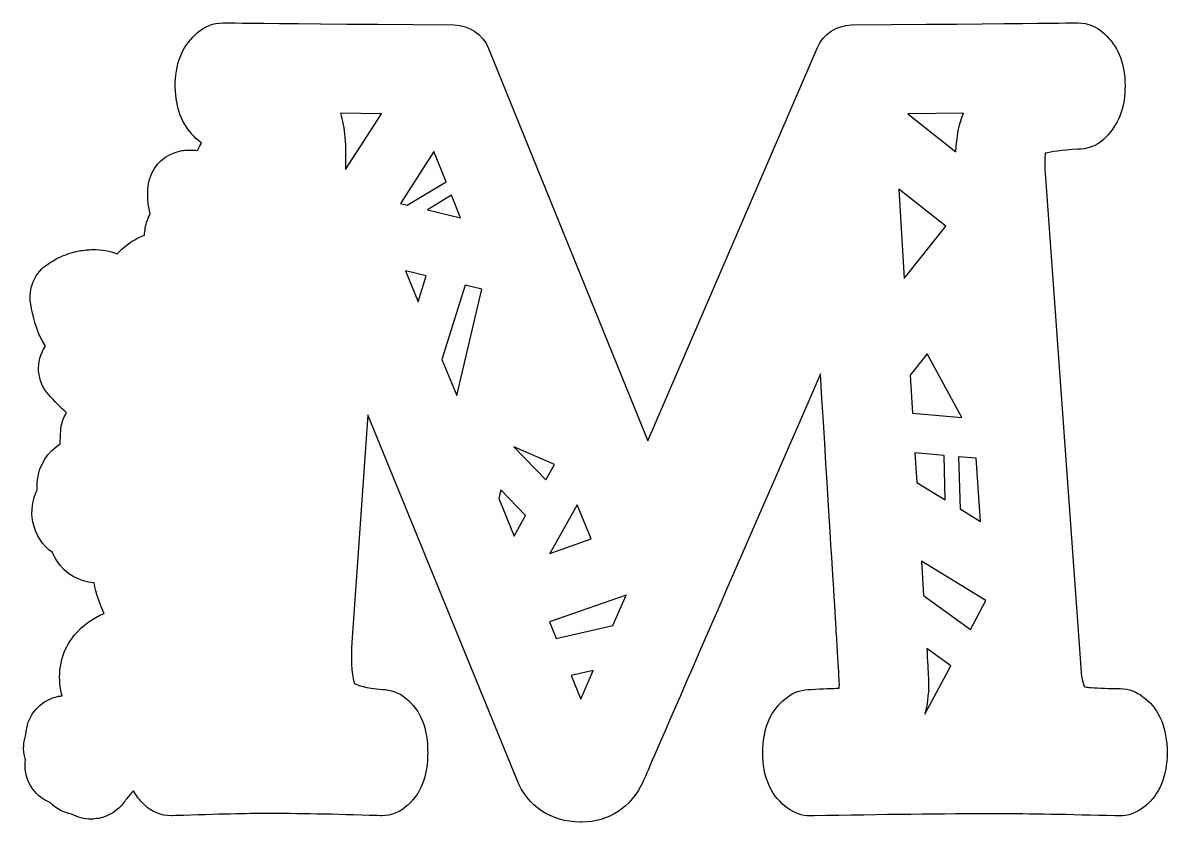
# Model space of a CAD drawing. Header units: millimetres. Extents: x -471 to 1551, y -2688 to 316.
# Drawn here: x -466.8 to -291.8, y -1174.4 to -1052.1 of the extents above; entities that cross this region are included whole.
import ezdxf

# ---------------------------------------------------------------- set-up
doc = ezdxf.new("R2010")
doc.units = ezdxf.units.MM
doc.header["$MEASUREMENT"] = 0
doc.layers.add('Layer 1', color=7, linetype='Continuous')

msp = doc.modelspace()

# ---------------------------------------------------------------- linework, layer by layer
at = {"layer": 'Layer 1', "color": 250}
for points, knots in [([(-295.1533, -1155.4214), (-295.1533, -1155.4214), (-295.4553, -1155.1891), (-295.4553, -1155.1891), (-295.4553, -1155.1891), (-296.4307, -1154.3996), (-297.6614, -1153.9583), (-298.9154, -1153.9351), (-298.9154, -1153.9351), (-298.9154, -1153.9351), (-299.2869, -1153.9351), (-299.2869, -1153.9351), (-299.2869, -1153.9351), (-301.3073, -1153.8887), (-302.8168, -1153.819), (-303.7456, -1153.7493), (-303.7456, -1153.7493), (-303.9546, -1153.726), (-304.2101, -1153.6796), (-304.4655, -1153.5867), (-304.4655, -1153.5867), (-304.6977, -1152.8436), (-304.8603, -1152.1237), (-304.9067, -1151.4038), (-304.9067, -1151.4038), (-304.9067, -1151.4038), (-310.3872, -1075.7687), (-310.3872, -1075.7687), (-310.3872, -1075.7687), (-310.5266, -1073.9573), (-310.4801, -1072.7498), (-310.4105, -1072.0067), (-310.4105, -1072.0067), (-309.528, -1071.7977), (-307.9722, -1071.5422), (-305.4177, -1071.4029), (-305.4177, -1071.4029), (-305.4177, -1071.4029), (-304.9765, -1071.3796), (-304.9765, -1071.3796), (-304.9765, -1071.3796), (-303.467, -1071.2868), (-302.0737, -1070.6365), (-301.0751, -1069.4987), (-301.0751, -1069.4987), (-301.0751, -1069.4987), (-300.7732, -1069.1736), (-300.7732, -1069.1736), (-300.7732, -1069.1736), (-299.0315, -1067.2461), (-298.1955, -1064.8077), (-298.1955, -1061.696), (-298.1955, -1061.696), (-298.1955, -1058.4681), (-299.1244, -1055.96), (-301.0055, -1054.0791), (-301.0055, -1054.0791), (-301.0055, -1054.0791), (-301.3306, -1053.754), (-301.3306, -1053.754), (-301.3306, -1053.754), (-302.3988, -1052.6857), (-303.885, -1052.0587), (-305.3945, -1052.0587), (-305.3945, -1052.0587), (-305.4177, -1052.0587), (-305.4177, -1052.0587), (-340.0421, -1052.3838), (-340.0421, -1052.3838), (-342.3179, -1052.4071), (-344.3615, -1053.7539), (-345.244, -1055.8439), (-345.244, -1055.8439), (-345.244, -1055.8439), (-371.2065, -1116.0131), (-371.2065, -1116.0131), (-371.2065, -1116.0131), (-371.2065, -1116.0131), (-395.5434, -1055.9602), (-395.5434, -1055.9602), (-395.5434, -1055.9602), (-396.4259, -1053.8006), (-398.4927, -1052.4072), (-400.8149, -1052.384), (-400.8149, -1052.384), (-436.1593, -1052.0589), (-436.1593, -1052.0589), (-436.1824, -1052.0589), (-436.1824, -1052.0589), (-437.6222, -1052.0589), (-438.9924, -1052.593), (-440.0373, -1053.5451), (-440.0373, -1053.5451), (-440.0373, -1053.5451), (-440.3624, -1053.847), (-440.3624, -1053.847), (-440.3624, -1053.847), (-442.4757, -1055.7744), (-443.5207, -1058.4682), (-443.451, -1061.8819), (-443.451, -1061.8819), (-443.3814, -1065.1098), (-442.4525, -1067.5714), (-440.5947, -1069.4292), (-440.5947, -1069.4292), (-440.5947, -1069.4292), (-440.2928, -1069.7312), (-440.2928, -1069.7312), (-440.2928, -1069.7312), (-440.0373, -1069.9866), (-439.7354, -1070.2421), (-439.4335, -1070.451), (-439.4335, -1070.451), (-439.6425, -1070.7994), (-439.8515, -1071.1942), (-440.0605, -1071.589), (-440.0605, -1071.589), (-440.432, -1071.5425), (-440.8037, -1071.5425), (-441.1984, -1071.5425), (-441.1984, -1071.5425), (-441.3378, -1071.5425), (-441.4539, -1071.5425), (-441.6397, -1071.5425), (-441.6397, -1071.5425), (-441.6397, -1071.5425), (-441.7325, -1071.5425), (-441.7325, -1071.5425), (-441.7325, -1071.5425), (-442.0576, -1071.5425), (-442.406, -1071.589), (-442.6846, -1071.6587), (-442.6846, -1071.6587), (-444.8907, -1072.0767), (-446.6789, -1073.7022), (-447.3523, -1075.8619), (-447.3523, -1075.8619), (-447.7471, -1077.1392), (-447.84, -1079.2524), (-447.2826, -1081.296), (-447.2826, -1081.296), (-447.6774, -1081.9695), (-447.9328, -1082.6893), (-448.0489, -1083.4557), (-448.0489, -1083.4557), (-448.0954, -1083.8272), (-448.1418, -1084.1755), (-448.1883, -1084.5471), (-448.1883, -1084.5471), (-449.5352, -1085.0347), (-450.7892, -1085.8475), (-452.02, -1087.0783), (-452.02, -1087.0783), (-452.1128, -1087.1712), (-452.1825, -1087.2641), (-452.2754, -1087.357), (-452.2754, -1087.357), (-452.2986, -1087.3803), (-452.2986, -1087.3803), (-452.3218, -1087.4034), (-452.3218, -1087.4034), (-453.4829, -1086.9622), (-454.737, -1086.7532), (-456.0374, -1086.7532), (-456.0374, -1086.7532), (-456.7341, -1086.7532), (-457.454, -1086.8229), (-458.1738, -1086.9622), (-458.1738, -1086.9622), (-459.0795, -1087.148), (-459.9852, -1087.4267), (-460.8908, -1087.8215), (-460.8908, -1087.8215), (-460.8908, -1087.8215), (-460.9605, -1087.8447), (-460.9605, -1087.8447), (-460.9605, -1087.8447), (-461.6804, -1088.1698), (-462.1216, -1088.4485), (-462.5397, -1088.704), (-462.5397, -1088.704), (-462.6094, -1088.7504), (-462.7022, -1088.7969), (-462.7951, -1088.8665), (-462.7951, -1088.8665), (-464.9083, -1090.167), (-466.023, -1092.675), (-465.5585, -1095.1134), (-465.5585, -1095.1134), (-465.2566, -1096.7389), (-464.7922, -1099.2701), (-463.3291, -1101.5227), (-463.3291, -1101.5227), (-464.9083, -1103.8449), (-464.6761, -1106.98), (-462.7486, -1109.0467), (-462.7486, -1109.0467), (-462.7486, -1109.0467), (-462.586, -1109.2326), (-462.586, -1109.2326), (-462.586, -1109.2326), (-461.9125, -1109.9524), (-461.0765, -1110.8581), (-460.078, -1111.7173), (-460.078, -1111.7173), (-460.6121, -1112.5533), (-460.914, -1113.5054), (-460.9837, -1114.4807), (-460.9837, -1114.4807), (-461.0301, -1115.1774), (-461.0534, -1115.8508), (-461.0534, -1116.5011), (-461.0534, -1116.5011), (-462.9808, -1117.6854), (-464.2813, -1119.7058), (-464.5368, -1122.028), (-464.5368, -1122.028), (-464.6065, -1122.5389), (-464.6065, -1123.0266), (-464.56, -1123.5375), (-464.56, -1123.5375), (-465.3263, -1125.0469), (-465.5586, -1126.7654), (-465.2335, -1128.4374), (-465.2335, -1128.4374), (-464.862, -1130.3416), (-463.7937, -1132.0136), (-462.2378, -1133.1283), (-462.2378, -1133.1283), (-462.052, -1133.5928), (-461.8198, -1134.0107), (-461.5411, -1134.4288), (-461.5411, -1134.4288), (-460.2406, -1136.3795), (-458.1507, -1137.6102), (-455.8749, -1137.7728), (-455.8749, -1137.7728), (-455.573, -1139.3519), (-455.0621, -1140.9078), (-454.3422, -1142.4405), (-454.3422, -1142.4405), (-456.107, -1143.1372), (-457.6629, -1144.275), (-458.8473, -1145.7148), (-458.8473, -1145.7148), (-460.7283, -1147.9906), (-461.4714, -1150.8237), (-461.0302, -1153.889), (-461.0302, -1153.889), (-460.9838, -1154.2838), (-460.8677, -1154.6553), (-460.7515, -1155.0269), (-460.7515, -1155.0269), (-460.798, -1155.0269), (-461.0302, -1155.0734), (-461.0302, -1155.0734), (-461.0302, -1155.0734), (-461.1231, -1155.0966), (-461.2392, -1155.0966), (-461.3089, -1155.1198), (-461.3089, -1155.1198), (-463.7936, -1155.6074), (-465.6979, -1157.5117), (-466.1856, -1159.9965), (-466.1856, -1159.9965), (-466.2553, -1160.3216), (-466.2785, -1160.6467), (-466.3017, -1160.9719), (-466.3017, -1160.9719), (-466.6965, -1162.0866), (-466.7662, -1163.2941), (-466.4643, -1164.4553), (-466.4643, -1164.4553), (-466.441, -1164.5714), (-466.4178, -1164.6643), (-466.3714, -1164.7804), (-466.3714, -1164.7804), (-466.5572, -1166.1505), (-466.3017, -1167.5438), (-465.6051, -1168.7514), (-465.6051, -1168.7514), (-464.9084, -1169.959), (-463.8402, -1170.8879), (-462.563, -1171.3988), (-462.563, -1171.3988), (-461.6806, -1172.3045), (-460.5426, -1172.9083), (-459.3119, -1173.1405), (-459.3119, -1173.1405), (-458.4062, -1173.6282), (-457.3844, -1173.9068), (-456.3394, -1173.9068), (-456.3394, -1173.9068), (-455.9446, -1173.9068), (-455.5498, -1173.8604), (-455.155, -1173.7907), (-455.155, -1173.7907), (-453.6223, -1173.4888), (-452.2522, -1172.6296), (-451.3233, -1171.3524), (-451.3233, -1171.3524), (-451.3233, -1171.3524), (-451.2305, -1171.213), (-451.2305, -1171.213), (-451.2305, -1171.213), (-451.0911, -1171.0272), (-451.0911, -1171.004), (-450.9751, -1170.8879), (-450.9751, -1170.8879), (-450.9751, -1170.8879), (-450.9054, -1170.7951), (-450.9054, -1170.7951), (-450.9054, -1170.7951), (-450.5339, -1170.3074), (-450.1622, -1169.8894), (-449.8604, -1169.5875), (-449.8604, -1169.5875), (-449.4889, -1170.261), (-449.0244, -1170.8416), (-448.5135, -1171.3757), (-448.5135, -1171.3757), (-448.5135, -1171.3757), (-448.1651, -1171.724), (-448.1651, -1171.724), (-448.1651, -1171.724), (-447.0737, -1172.8154), (-445.6339, -1173.396), (-444.1012, -1173.396), (-444.1012, -1173.396), (-444.0316, -1173.396), (-443.9851, -1173.396), (-443.9154, -1173.396), (-443.9154, -1173.396), (-443.9154, -1173.396), (-443.4278, -1173.3728), (-443.4278, -1173.3728), (-443.4278, -1173.3728), (-436.8559, -1173.1638), (-432.2346, -1173.0477), (-429.6802, -1173.0477), (-429.6802, -1173.0477), (-424.85, -1173.0477), (-419.1141, -1173.1638), (-412.5886, -1173.3728), (-412.5886, -1173.3728), (-412.5886, -1173.3728), (-412.101, -1173.396), (-412.101, -1173.396), (-412.101, -1173.396), (-412.0313, -1173.396), (-411.9848, -1173.396), (-411.9152, -1173.396), (-411.9152, -1173.396), (-410.3824, -1173.396), (-408.9427, -1172.7922), (-407.8513, -1171.724), (-407.8513, -1171.724), (-407.8513, -1171.724), (-407.5029, -1171.3757), (-407.5029, -1171.3757), (-407.5029, -1171.3757), (-405.1342, -1169.0069), (-404.8555, -1165.8487), (-404.8555, -1163.7122), (-404.8555, -1163.7122), (-404.8555, -1161.5526), (-405.1342, -1158.4176), (-407.5029, -1156.0488), (-407.5029, -1156.0488), (-407.5029, -1156.0488), (-407.7816, -1155.7702), (-407.7816, -1155.7702), (-407.7816, -1155.7702), (-408.7337, -1154.818), (-410.0109, -1154.2143), (-411.3578, -1154.0982), (-411.3578, -1154.0982), (-411.3578, -1154.0982), (-411.7526, -1154.0749), (-411.7526, -1154.0749), (-411.7526, -1154.0749), (-414.4, -1153.8427), (-415.6075, -1153.4014), (-416.0487, -1153.1692), (-416.0487, -1153.1692), (-416.281, -1152.4725), (-416.7222, -1150.5451), (-416.4203, -1146.1793), (-416.4203, -1146.1793), (-416.4203, -1146.1793), (-414.0284, -1112.0424), (-414.0284, -1112.0424), (-414.0284, -1112.0424), (-414.0284, -1112.0424), (-391.1776, -1167.9385), (-391.1776, -1167.9385), (-391.1776, -1167.9385), (-389.5985, -1171.9327), (-385.9991, -1174.3246), (-381.5404, -1174.3711), (-381.5404, -1174.3711), (-381.4475, -1174.3711), (-381.3546, -1174.3711), (-381.2617, -1174.3711), (-381.2617, -1174.3711), (-377.1745, -1174.3711), (-373.6912, -1172.0721), (-371.9495, -1168.2404), (-371.9495, -1168.2404), (-371.9263, -1168.194), (-371.9263, -1168.194), (-344.7794, -1105.7724), (-344.7794, -1105.7724), (-342.2249, -1147.4333), (-342.2249, -1147.41), (-342.2249, -1147.4333), (-342.2249, -1147.4333), (-342.0624, -1149.9646), (-341.9463, -1151.7991), (-341.8998, -1153.0299), (-341.8998, -1153.0299), (-341.8766, -1153.3318), (-341.8998, -1153.6105), (-341.9231, -1153.8659), (-341.9231, -1153.8659), (-342.8752, -1153.9124), (-344.3614, -1153.9588), (-346.2657, -1154.0517), (-346.2657, -1154.0517), (-346.2657, -1154.0517), (-346.6605, -1154.075), (-346.6605, -1154.075), (-346.6605, -1154.075), (-347.9841, -1154.1447), (-349.2382, -1154.6556), (-350.2135, -1155.538), (-350.2135, -1155.538), (-350.2135, -1155.538), (-350.5154, -1155.7934), (-350.5154, -1155.7934), (-350.5154, -1155.7934), (-352.5822, -1157.6512), (-353.604, -1160.2521), (-353.604, -1163.7587), (-353.604, -1163.7587), (-353.604, -1167.3581), (-352.4661, -1170.0983), (-350.2135, -1171.9097), (-350.2135, -1171.9097), (-350.2135, -1171.9097), (-349.8884, -1172.1651), (-349.8884, -1172.1651), (-349.8884, -1172.1651), (-348.8666, -1172.9779), (-347.6127, -1173.4192), (-346.3122, -1173.4192), (-346.3122, -1173.4192), (-346.3122, -1173.4192), (-345.8013, -1173.4192), (-345.8013, -1173.4192), (-345.8013, -1173.4192), (-335.4441, -1173.2102), (-325.9926, -1173.0941), (-317.6791, -1173.0941), (-317.6791, -1173.0941), (-312.8721, -1173.0941), (-306.8111, -1173.2102), (-299.6354, -1173.4192), (-299.6354, -1173.4192), (-299.6354, -1173.4192), (-299.2406, -1173.4192), (-299.2406, -1173.4192), (-299.2406, -1173.4192), (-299.1709, -1173.4192), (-299.1012, -1173.4192), (-299.0548, -1173.4192), (-299.0548, -1173.4192), (-297.7543, -1173.4192), (-296.4771, -1172.978), (-295.4554, -1172.1651), (-295.4554, -1172.1651), (-295.4554, -1172.1651), (-295.1303, -1171.9097), (-295.1303, -1171.9097), (-295.1303, -1171.9097), (-292.9009, -1170.1216), (-291.763, -1167.3582), (-291.763, -1163.7355), (-291.763, -1163.7355), (-291.7862, -1159.973), (-292.924, -1157.2095), (-295.1533, -1155.4214)], [0, 0, 0, 0, 0.00806452, 0.00806452, 0.00806452, 0.00806452, 0.01612903, 0.01612903, 0.01612903, 0.01612903, 0.02419355, 0.02419355, 0.02419355, 0.02419355, 0.03225806, 0.03225806, 0.03225806, 0.03225806, 0.04032258, 0.04032258, 0.04032258, 0.04032258, 0.0483871, 0.0483871, 0.0483871, 0.0483871, 0.05645161, 0.05645161, 0.05645161, 0.05645161, 0.06451613, 0.06451613, 0.06451613, 0.06451613, 0.07258065, 0.07258065, 0.07258065, 0.07258065, 0.08064516, 0.08064516, 0.08064516, 0.08064516, 0.08870968, 0.08870968, 0.08870968, 0.08870968, 0.09677419, 0.09677419, 0.09677419, 0.09677419, 0.10483871, 0.10483871, 0.10483871, 0.10483871, 0.11290323, 0.11290323, 0.11290323, 0.11290323, 0.12096774, 0.12096774, 0.12096774, 0.12096774, 0.12903226, 0.12903226, 0.12903226, 0.12903226, 0.13709677, 0.13709677, 0.13709677, 0.13709677, 0.14516129, 0.14516129, 0.14516129, 0.14516129, 0.15322581, 0.15322581, 0.15322581, 0.15322581, 0.16129032, 0.16129032, 0.16129032, 0.16129032, 0.16935484, 0.16935484, 0.16935484, 0.16935484, 0.17741935, 0.17741935, 0.17741935, 0.17741935, 0.18548387, 0.18548387, 0.18548387, 0.18548387, 0.19354839, 0.19354839, 0.19354839, 0.19354839, 0.2016129, 0.2016129, 0.2016129, 0.2016129, 0.20967742, 0.20967742, 0.20967742, 0.20967742, 0.21774194, 0.21774194, 0.21774194, 0.21774194, 0.22580645, 0.22580645, 0.22580645, 0.22580645, 0.23387097, 0.23387097, 0.23387097, 0.23387097, 0.24193548, 0.24193548, 0.24193548, 0.24193548, 0.25, 0.25, 0.25, 0.25, 0.25806452, 0.25806452, 0.25806452, 0.25806452, 0.26612903, 0.26612903, 0.26612903, 0.26612903, 0.27419355, 0.27419355, 0.27419355, 0.27419355, 0.28225806, 0.28225806, 0.28225806, 0.28225806, 0.29032258, 0.29032258, 0.29032258, 0.29032258, 0.2983871, 0.2983871, 0.2983871, 0.2983871, 0.30645161, 0.30645161, 0.30645161, 0.30645161, 0.31451613, 0.31451613, 0.31451613, 0.31451613, 0.32258065, 0.32258065, 0.32258065, 0.32258065, 0.33064516, 0.33064516, 0.33064516, 0.33064516, 0.33870968, 0.33870968, 0.33870968, 0.33870968, 0.34677419, 0.34677419, 0.34677419, 0.34677419, 0.35483871, 0.35483871, 0.35483871, 0.35483871, 0.36290323, 0.36290323, 0.36290323, 0.36290323, 0.37096774, 0.37096774, 0.37096774, 0.37096774, 0.37903226, 0.37903226, 0.37903226, 0.37903226, 0.38709677, 0.38709677, 0.38709677, 0.38709677, 0.39516129, 0.39516129, 0.39516129, 0.39516129, 0.40322581, 0.40322581, 0.40322581, 0.40322581, 0.41129032, 0.41129032, 0.41129032, 0.41129032, 0.41935484, 0.41935484, 0.41935484, 0.41935484, 0.42741935, 0.42741935, 0.42741935, 0.42741935, 0.43548387, 0.43548387, 0.43548387, 0.43548387, 0.44354839, 0.44354839, 0.44354839, 0.44354839, 0.4516129, 0.4516129, 0.4516129, 0.4516129, 0.45967742, 0.45967742, 0.45967742, 0.45967742, 0.46774194, 0.46774194, 0.46774194, 0.46774194, 0.47580645, 0.47580645, 0.47580645, 0.47580645, 0.48387097, 0.48387097, 0.48387097, 0.48387097, 0.49193548, 0.49193548, 0.49193548, 0.49193548, 0.5, 0.5, 0.5, 0.5, 0.50806452, 0.50806452, 0.50806452, 0.50806452, 0.51612903, 0.51612903, 0.51612903, 0.51612903, 0.52419355, 0.52419355, 0.52419355, 0.52419355, 0.53225806, 0.53225806, 0.53225806, 0.53225806, 0.54032258, 0.54032258, 0.54032258, 0.54032258, 0.5483871, 0.5483871, 0.5483871, 0.5483871, 0.55645161, 0.55645161, 0.55645161, 0.55645161, 0.56451613, 0.56451613, 0.56451613, 0.56451613, 0.57258065, 0.57258065, 0.57258065, 0.57258065, 0.58064516, 0.58064516, 0.58064516, 0.58064516, 0.58870968, 0.58870968, 0.58870968, 0.58870968, 0.59677419, 0.59677419, 0.59677419, 0.59677419, 0.60483871, 0.60483871, 0.60483871, 0.60483871, 0.61290323, 0.61290323, 0.61290323, 0.61290323, 0.62096774, 0.62096774, 0.62096774, 0.62096774, 0.62903226, 0.62903226, 0.62903226, 0.62903226, 0.63709677, 0.63709677, 0.63709677, 0.63709677, 0.64516129, 0.64516129, 0.64516129, 0.64516129, 0.65322581, 0.65322581, 0.65322581, 0.65322581, 0.66129032, 0.66129032, 0.66129032, 0.66129032, 0.66935484, 0.66935484, 0.66935484, 0.66935484, 0.67741935, 0.67741935, 0.67741935, 0.67741935, 0.68548387, 0.68548387, 0.68548387, 0.68548387, 0.69354839, 0.69354839, 0.69354839, 0.69354839, 0.7016129, 0.7016129, 0.7016129, 0.7016129, 0.70967742, 0.70967742, 0.70967742, 0.70967742, 0.71774194, 0.71774194, 0.71774194, 0.71774194, 0.72580645, 0.72580645, 0.72580645, 0.72580645, 0.73387097, 0.73387097, 0.73387097, 0.73387097, 0.74193548, 0.74193548, 0.74193548, 0.74193548, 0.75, 0.75, 0.75, 0.75, 0.75806452, 0.75806452, 0.75806452, 0.75806452, 0.76612903, 0.76612903, 0.76612903, 0.76612903, 0.77419355, 0.77419355, 0.77419355, 0.77419355, 0.78225806, 0.78225806, 0.78225806, 0.78225806, 0.79032258, 0.79032258, 0.79032258, 0.79032258, 0.7983871, 0.7983871, 0.7983871, 0.7983871, 0.80645161, 0.80645161, 0.80645161, 0.80645161, 0.81451613, 0.81451613, 0.81451613, 0.81451613, 0.82258065, 0.82258065, 0.82258065, 0.82258065, 0.83064516, 0.83064516, 0.83064516, 0.83064516, 0.83870968, 0.83870968, 0.83870968, 0.83870968, 0.84677419, 0.84677419, 0.84677419, 0.84677419, 0.85483871, 0.85483871, 0.85483871, 0.85483871, 0.86290323, 0.86290323, 0.86290323, 0.86290323, 0.87096774, 0.87096774, 0.87096774, 0.87096774, 0.87903226, 0.87903226, 0.87903226, 0.87903226, 0.88709677, 0.88709677, 0.88709677, 0.88709677, 0.89516129, 0.89516129, 0.89516129, 0.89516129, 0.90322581, 0.90322581, 0.90322581, 0.90322581, 0.91129032, 0.91129032, 0.91129032, 0.91129032, 0.91935484, 0.91935484, 0.91935484, 0.91935484, 0.92741935, 0.92741935, 0.92741935, 0.92741935, 0.93548387, 0.93548387, 0.93548387, 0.93548387, 0.94354839, 0.94354839, 0.94354839, 0.94354839, 0.9516129, 0.9516129, 0.9516129, 0.9516129, 0.95967742, 0.95967742, 0.95967742, 0.95967742, 0.96774194, 0.96774194, 0.96774194, 0.96774194, 0.97580645, 0.97580645, 0.97580645, 0.97580645, 0.98387097, 0.98387097, 0.98387097, 0.98387097, 1, 1, 1, 1]), ([(-417.4421, -1074.5148), (-417.3027, -1070.7993), (-417.5349, -1068.0358), (-418.2084, -1065.8994), (-418.2084, -1065.8994), (-418.2084, -1065.8994), (-411.9383, -1065.9691), (-411.9383, -1065.9691), (-411.9383, -1065.9691), (-411.9383, -1065.9691), (-417.4421, -1074.5148), (-417.4421, -1074.5148)], [0, 0, 0, 0, 0.25, 0.25, 0.25, 0.25, 0.5, 0.5, 0.5, 0.5, 1, 1, 1, 1]), ([(-322.9273, -1065.8994), (-323.5775, -1067.5482), (-323.9723, -1069.4988), (-324.0884, -1071.7979), (-324.0884, -1071.7979), (-324.0884, -1071.7979), (-331.4266, -1065.9923), (-331.4266, -1065.9923), (-331.4266, -1065.9923), (-331.4266, -1065.9923), (-322.9273, -1065.8994), (-322.9273, -1065.8994)], [0, 0, 0, 0, 0.25, 0.25, 0.25, 0.25, 0.5, 0.5, 0.5, 0.5, 1, 1, 1, 1]), ([(-403.9267, -1071.7514), (-403.9267, -1071.7514), (-402.0458, -1076.3727), (-402.0458, -1076.3727), (-402.0458, -1076.3727), (-402.0458, -1076.3727), (-407.9906, -1079.9489), (-407.9906, -1079.9489), (-407.9906, -1079.9489), (-407.9906, -1079.9489), (-409.0356, -1079.6935), (-409.0356, -1079.6935), (-409.0356, -1079.6935), (-409.0356, -1079.6935), (-403.9267, -1071.7514), (-403.9267, -1071.7514)], [0, 0, 0, 0, 0.2, 0.2, 0.2, 0.2, 0.4, 0.4, 0.4, 0.4, 0.6, 0.6, 0.6, 0.6, 1, 1, 1, 1]), ([(-332.7968, -1077.4873), (-332.7968, -1077.4873), (-325.6211, -1083.1535), (-325.6211, -1083.1535), (-325.6211, -1083.1535), (-325.6211, -1083.1535), (-331.9608, -1091.1885), (-331.9608, -1091.1885), (-331.9608, -1091.1885), (-331.9608, -1091.1885), (-332.7968, -1077.4873), (-332.7968, -1077.4873)], [0, 0, 0, 0, 0.25, 0.25, 0.25, 0.25, 0.5, 0.5, 0.5, 0.5, 1, 1, 1, 1]), ([(-399.8163, -1081.8763), (-399.8163, -1081.8763), (-404.902, -1080.6688), (-404.902, -1080.6688), (-404.902, -1080.6688), (-404.902, -1080.6688), (-401.2097, -1078.4395), (-401.2097, -1078.4395), (-401.2097, -1078.4395), (-401.2097, -1078.4395), (-399.8163, -1081.8763), (-399.8163, -1081.8763)], [0, 0, 0, 0, 0.25, 0.25, 0.25, 0.25, 0.5, 0.5, 0.5, 0.5, 1, 1, 1, 1]), ([(-406.2954, -1094.7647), (-406.2954, -1094.7647), (-408.246, -1090.0041), (-408.246, -1090.0041), (-408.246, -1090.0041), (-408.246, -1090.0041), (-405.0646, -1090.7473), (-405.0646, -1090.7473), (-405.0646, -1090.7473), (-405.0646, -1090.7473), (-406.2954, -1094.7647), (-406.2954, -1094.7647)], [0, 0, 0, 0, 0.25, 0.25, 0.25, 0.25, 0.5, 0.5, 0.5, 0.5, 1, 1, 1, 1]), ([(-400.4202, -1109.0929), (-400.4202, -1109.0929), (-402.6728, -1103.566), (-402.6728, -1103.566), (-402.6728, -1103.566), (-402.6728, -1103.566), (-399.1198, -1092.187), (-399.1198, -1092.187), (-399.1198, -1092.187), (-399.1198, -1092.187), (-396.5885, -1092.7908), (-396.5885, -1092.7908), (-396.5885, -1092.7908), (-396.5885, -1092.7908), (-400.4202, -1109.0929), (-400.4202, -1109.0929)], [0, 0, 0, 0, 0.2, 0.2, 0.2, 0.2, 0.4, 0.4, 0.4, 0.4, 0.6, 0.6, 0.6, 0.6, 1, 1, 1, 1]), ([(-331.0783, -1105.9811), (-331.0783, -1105.9811), (-328.4775, -1102.6836), (-328.4775, -1102.6836), (-328.4775, -1102.6836), (-328.4775, -1102.6836), (-323.1828, -1112.4369), (-323.1828, -1112.4369), (-323.1828, -1112.4369), (-323.1828, -1112.4369), (-330.7068, -1111.7635), (-330.7068, -1111.7635), (-330.7068, -1111.7635), (-330.7068, -1111.7635), (-331.0783, -1105.9811), (-331.0783, -1105.9811)], [0, 0, 0, 0, 0.2, 0.2, 0.2, 0.2, 0.4, 0.4, 0.4, 0.4, 0.6, 0.6, 0.6, 0.6, 1, 1, 1, 1]), ([(-391.6654, -1116.942), (-391.6654, -1116.942), (-385.4418, -1119.6359), (-385.4418, -1119.6359), (-385.4418, -1119.6359), (-385.4418, -1119.6359), (-386.7655, -1122.0046), (-386.7655, -1122.0046), (-386.7655, -1122.0046), (-386.7655, -1122.0046), (-391.6654, -1116.942), (-391.6654, -1116.942)], [0, 0, 0, 0, 0.25, 0.25, 0.25, 0.25, 0.5, 0.5, 0.5, 0.5, 1, 1, 1, 1]), ([(-330.3352, -1117.8709), (-330.3352, -1117.8709), (-325.8765, -1118.2657), (-325.8765, -1118.2657), (-325.8765, -1118.2657), (-325.8765, -1118.2657), (-325.6907, -1125.0698), (-325.6907, -1125.0698), (-325.6907, -1125.0698), (-325.6907, -1125.0698), (-330.0565, -1122.376), (-330.0565, -1122.376), (-330.0565, -1122.376), (-330.0565, -1122.376), (-330.3352, -1117.8709), (-330.3352, -1117.8709)], [0, 0, 0, 0, 0.2, 0.2, 0.2, 0.2, 0.4, 0.4, 0.4, 0.4, 0.6, 0.6, 0.6, 0.6, 1, 1, 1, 1]), ([(-320.2799, -1128.3906), (-320.2799, -1128.3906), (-323.4381, -1126.4399), (-323.4381, -1126.4399), (-323.4381, -1126.4399), (-323.4381, -1126.4399), (-323.6471, -1118.4514), (-323.6471, -1118.4514), (-323.6471, -1118.4514), (-323.6471, -1118.4514), (-320.9765, -1118.6837), (-320.9765, -1118.6837), (-320.9765, -1118.6837), (-320.9765, -1118.6837), (-320.2799, -1128.3906), (-320.2799, -1128.3906)], [0, 0, 0, 0, 0.2, 0.2, 0.2, 0.2, 0.4, 0.4, 0.4, 0.4, 0.6, 0.6, 0.6, 0.6, 1, 1, 1, 1]), ([(-391.6188, -1130.6199), (-391.6188, -1130.6199), (-393.9876, -1124.8376), (-393.9876, -1124.8376), (-393.9876, -1124.8376), (-393.9876, -1124.8376), (-393.6856, -1123.5371), (-393.6856, -1123.5371), (-393.6856, -1123.5371), (-393.6856, -1123.5371), (-389.8771, -1127.4617), (-389.8771, -1127.4617), (-389.8771, -1127.4617), (-389.8771, -1127.4617), (-391.6188, -1130.6199), (-391.6188, -1130.6199)], [0, 0, 0, 0, 0.2, 0.2, 0.2, 0.2, 0.4, 0.4, 0.4, 0.4, 0.6, 0.6, 0.6, 0.6, 1, 1, 1, 1]), ([(-379.8684, -1131.038), (-379.8684, -1131.038), (-386.1616, -1133.2441), (-386.1616, -1133.2441), (-386.1616, -1133.2441), (-386.1616, -1133.2441), (-381.9816, -1125.8129), (-381.9816, -1125.8129), (-381.9816, -1125.8129), (-381.9816, -1125.8129), (-379.8684, -1131.038), (-379.8684, -1131.038)], [0, 0, 0, 0, 0.25, 0.25, 0.25, 0.25, 0.5, 0.5, 0.5, 0.5, 1, 1, 1, 1]), ([(-321.859, -1144.8785), (-321.859, -1144.8785), (-329.0115, -1139.6999), (-329.0115, -1139.6999), (-329.0115, -1139.6999), (-329.0115, -1139.6999), (-329.3366, -1134.4285), (-329.3366, -1134.4285), (-329.3366, -1134.4285), (-329.3366, -1134.4285), (-319.5136, -1140.4663), (-319.5136, -1140.4663), (-319.5136, -1140.4663), (-319.5136, -1140.4663), (-321.859, -1144.8785), (-321.859, -1144.8785)], [0, 0, 0, 0, 0.2, 0.2, 0.2, 0.2, 0.4, 0.4, 0.4, 0.4, 0.6, 0.6, 0.6, 0.6, 1, 1, 1, 1]), ([(-376.5243, -1144.2747), (-376.5243, -1144.2747), (-385.2095, -1146.2486), (-385.2095, -1146.2486), (-385.2095, -1146.2486), (-385.2095, -1146.2486), (-386.2313, -1143.7406), (-386.2313, -1143.7406), (-386.2313, -1143.7406), (-386.2313, -1143.7406), (-374.4808, -1139.6303), (-374.4808, -1139.6303), (-374.4808, -1139.6303), (-374.4808, -1139.6303), (-376.5243, -1144.2747), (-376.5243, -1144.2747)], [0, 0, 0, 0, 0.2, 0.2, 0.2, 0.2, 0.4, 0.4, 0.4, 0.4, 0.6, 0.6, 0.6, 0.6, 1, 1, 1, 1]), ([(-328.8025, -1157.8598), (-328.3612, -1156.0717), (-328.1754, -1154.1907), (-328.2684, -1152.2864), (-328.2684, -1152.2864), (-328.3148, -1151.2182), (-328.4078, -1149.732), (-328.5238, -1147.7813), (-328.5238, -1147.7813), (-328.5238, -1147.7813), (-324.8547, -1150.4287), (-324.8547, -1150.4287), (-324.8547, -1150.4287), (-324.8547, -1150.4287), (-328.8025, -1157.8598), (-328.8025, -1157.8598)], [0, 0, 0, 0, 0.2, 0.2, 0.2, 0.2, 0.4, 0.4, 0.4, 0.4, 0.6, 0.6, 0.6, 0.6, 1, 1, 1, 1]), ([(-381.4242, -1155.5375), (-381.4242, -1155.5375), (-382.9104, -1151.9148), (-382.9104, -1151.9148), (-382.9104, -1151.9148), (-382.9104, -1151.9148), (-379.52, -1151.1485), (-379.52, -1151.1485), (-379.52, -1151.1485), (-379.52, -1151.1485), (-381.4242, -1155.5375), (-381.4242, -1155.5375)], [0, 0, 0, 0, 0.25, 0.25, 0.25, 0.25, 0.5, 0.5, 0.5, 0.5, 1, 1, 1, 1])]:
    msp.add_open_spline(points, degree=3, knots=knots, dxfattribs=at)

doc.saveas('drawing.dxf')
